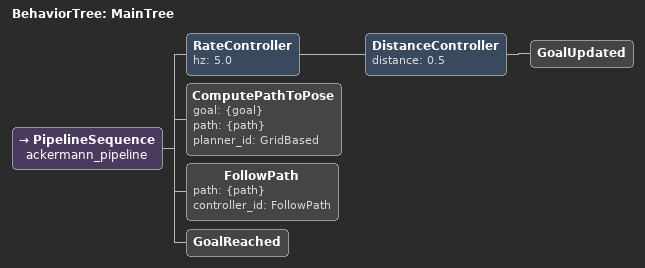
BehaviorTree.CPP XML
<root main_tree_to_execute="MainTree">
  <BehaviorTree ID="MainTree">
    <PipelineSequence name="ackermann_pipeline">
      <!-- Controls how often the tree ticks (Hz) and distance before rechecking goal -->
      <RateController hz="5.0">
        <DistanceController distance="0.5">
          <GoalUpdated />
        </DistanceController>
      </RateController>

      <!-- Plan a path using the global planner plugin -->
      <ComputePathToPose goal="{goal}" path="{path}" planner_id="GridBased"/>

      <!-- Follow the computed path using controller_server -->
      <FollowPath path="{path}" controller_id="FollowPath"/>

      <!-- Check if we've reached the goal -->
      <GoalReached />
    </PipelineSequence>
  </BehaviorTree>
</root>
